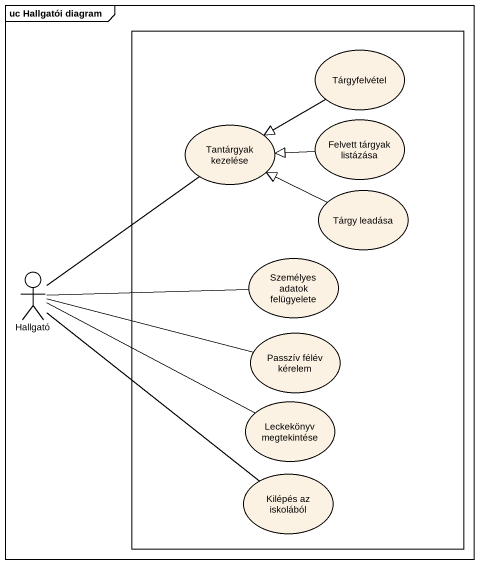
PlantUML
@startuml
mainframe uc Hallgatói diagram
rectangle " " as rectangle1 {
  usecase Tárgyfelvétel
  usecase "Tantárgyak kezelése" as Tantárgyak_kezelése
  usecase "Felvett tárgyak listázása" as Felvett_tárgyak_listázása
  usecase "Tárgy leadása" as Tárgy_leadása
  usecase "Személyes adatok felügyelete" as Személyes_adatok_felügyelete
  usecase "Passzív félév kérelem" as Passzív_félév_kérelem
  usecase "Leckekönyv megtekintése" as Leckekönyv_megtekintése
  usecase "Kilépés az iskolából" as Kilépés_az_iskolából
}
actor Hallgató
Tárgyfelvétel -left-|> Tantárgyak_kezelése
Tantárgyak_kezelése -- Hallgató
Felvett_tárgyak_listázása -left-|> Tantárgyak_kezelése
Tárgy_leadása -left-|> Tantárgyak_kezelése
Hallgató -right- Személyes_adatok_felügyelete
Hallgató -right- Passzív_félév_kérelem
Hallgató -right- Leckekönyv_megtekintése
Hallgató -- Kilépés_az_iskolából
@enduml
